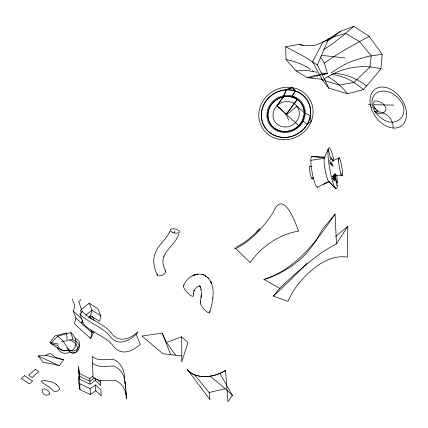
<?xml version="1.0" encoding="UTF-8"?>
<svg xmlns="http://www.w3.org/2000/svg" width="428" height="428" viewBox="0 0 428 428"><rect width="100%" height="100%" fill="white"/><g stroke="black" fill="none" stroke-linecap="round" stroke-linejoin="round"><path stroke-width="0.64" d="M347.766 226.401L347.606 257.142C329.597 254.323 313.628 267.056 302.12 279.452A84.46 65.901 -26.4 0 0 292.575 292.292L287.878 301.291L273.326 296.101L279.805 288.29L282.892 285.289A315.329 214.011 -27.5 0 1 292.971 275.91C306.485 264.001 320.411 252.183 336.456 243.789L347.766 226.401L335.584 236.443M125.115 383.948C125.19 376.694 120.835 368.481 113.666 366.09C106.519 365.87 98.713 368.342 92.485 363.174M181.83 355.903L181.729 362.029L187.978 342.587L181.659 336.815L166.465 342.448L162.148 333.08L141.978 336.05L162.881 353.721L181.83 355.903L181.659 336.815M201.315 294.78L201.117 297.198L201.353 292.575L201.005 289.178L201.09 289.563L200.352 287.135L200.571 287.557L199.48 286.059L200.106 286.685L199.33 286.075L199.967 286.311L197.945 286.353L195.393 288.344L193.916 291.104L193.536 293.736M209.72 312.451C213.026 301.028 217.162 283.406 205.028 275.611C196.661 271.09 186.399 277.483 183.537 285.792M212.812 298.289L212.839 297.979M321.332 78.757L328.848 88.222L347.616 93.791L363.554 89.645L380.936 68.881L382.204 54.286L369.118 36.332L353.753 26.317L340.11 31.544L324.766 41.216L317.544 44.448A76.302 43.479 -78.2 0 1 312.156 45.678L304.88 45.652L299.284 44.346L285.679 46.754L286.011 59.487L295.994 70.807L307.149 77.629L322.937 79.448M201.139 296.909L200.218 302.409M334.905 177.369L335.124 176.09M373.516 103.597L374.377 101.629M81.577 313.103L80.427 310.172L89.163 303.206L97.975 308.813L100.848 315.821L99.59 321.342L90.602 315.698L88.617 317.271M72.22 298.947L74.868 305.774L73.279 311.065L75.986 318.122L74.376 323.702L90.618 338.553L91.983 332.856L92.839 331.138M90.073 318.448L90.388 317.212L89.917 316.041M90.602 315.698L91.988 310.22L89.163 303.206M338.281 160.949L339.104 157.852L331.93 161.281M83.005 322.771L81.673 322.771L82.347 320.299M334.091 180.493L335.638 174.833M333.968 181.119L335.782 174.822M174.239 232.837L174.854 230.954M169.953 231.222L169.499 232.404L169.643 232.072C165.636 240.081 157.499 245.528 154.808 254.307C152.454 261.224 154.289 268.714 157.344 275.108M178.872 233.907C176.085 242.735 167.605 248.031 163.854 256.308L164.004 255.949L162.956 260.064L162.993 262.942L163.731 266.484L165.502 271.133M328.848 88.222L317.378 65.061L328.442 38.948M333.262 179.375L335.434 174.538M333.257 179.471L335.418 174.79M90.618 338.553L94.074 331.62M312.472 177.411L311.851 178.572L313.719 178.096M332.642 178.583L335.349 174.089M332.631 178.642L335.311 174.266M82.251 311.424L79.929 313.992C88.906 323.418 102.618 326.58 110.75 337.034C118.032 347.215 132.455 339.971 137.96 331.844C128.742 339.779 118.23 343.39 110.456 331.951C102.618 323.017 90.222 320.208 82.251 311.424L78.832 301.767L81.117 299.37M336.456 243.789L335.092 214.118C316.95 240.814 296.064 269.153 263.948 279.489L279.805 288.29M219.842 373.441L232.447 395.376L228.012 401.683L225.486 370.568A37.798 30.286 -14 0 1 219.848 373.457A33.09 26.44 -14.2 0 1 210.191 376.169A31.431 25.086 -14.2 0 1 206.43 376.56L200.529 376.378L194.676 374.933L209.078 392.497L210.03 399.693L187.154 369.278C192.514 376.405 202.401 377.459 210.613 376.1A33.127 26.466 -14.2 0 0 219.874 373.43L225.486 370.568M59.348 365.742L63.633 359.836L55.972 357.567L50.354 353.442L45.545 355.294L38.167 355.968L43.276 362.345L52.286 363.923L59.348 365.742L38.167 355.968M335.092 214.118L322.3 229.451L315.399 241.874L307.154 252.499A82.401 72.321 -22.8 0 1 297.701 261.487C287.739 269.565 276.231 275.766 263.948 279.489M334.867 173.95L332.321 176.85L335.231 173.57M50.723 343.454L57.7 336.157L70.871 332.561L72.482 334.097L74.745 337.467A18.928 15.13 -1.7 0 1 75.943 342.716C76.323 346.562 72.744 352.913 68.346 350.104C64.468 352.164 59.348 349.532 57.769 345.647L50.723 343.454C55.908 346.273 62.028 353.025 68.346 350.104C71.134 354.93 78.95 352.945 79.185 347.456A9.33 7.453 -2.8 0 0 77.96 343.224C75.767 340.249 72.032 339.222 68.485 339.88C73.193 340.763 78.939 345.016 77.056 350.409C75.681 354.614 69.748 354.02 68.346 350.104L68.32 350.564L66.254 345.856L63.563 341.924A42.821 33.571 -0.1 0 0 57.7 336.157M256.821 231.885L259.764 228.841C252.943 236.031 245.314 242.692 236.358 247.084M307.058 263.386L286.99 283.32L273.326 296.101M353.753 26.317L343.31 35.369L333.84 42.773A57.625 12.653 -44.8 0 1 327.324 47.23L323.745 49.386M340.11 31.544L333.498 36.872L327.227 41.158M85.771 315.158L91.988 310.22L100.848 315.821M81.673 322.771L82.668 321.984M79.763 379.267L79.662 373.58L78.399 366.336L78.484 371.986L79.763 379.267L89.982 384.221L89.789 378.523L92.983 376.282M94.7 377.876L89.88 381.252L79.71 376.303L78.436 369.043M89.982 384.221L95.358 380.455L95.278 378.561M79.94 389.571L79.838 383.75L78.554 376.442L78.645 382.231L79.94 389.571L90.329 394.541L90.131 388.71L95.551 384.922L100.901 390.042L101.201 395.868L95.802 390.727L95.551 384.922M331.219 72.878L337.665 68.56L344.208 64.858A52.023 28.446 -26.9 0 1 354.213 60.407L367.952 56.384L382.204 54.286M90.329 394.541L95.802 390.727M327.468 73.434L324.317 63.012L336.879 54.677A55.046 7.03 -28.9 0 1 345.011 49.712L369.118 36.332M324.114 79.191C340.479 67.817 361.617 63.638 380.936 68.881M69.079 352.437L66.474 353.287L63.852 353.175A8.169 6.522 -2.5 0 1 61.145 352.244L58.78 350.313L57.208 347.204M317.485 187.25L328.827 181.595L335.589 188.486M328.827 181.595L323.445 184.249L329.212 181.67A12.444 1.851 79.8 0 1 324.975 168.953A12.444 1.851 79.8 0 1 325.087 157.322M192.825 275.541L196.976 274.268L193.633 275.193M310.091 77.966L320.647 74.729M307.149 77.629L315.286 75.365L320.486 74.542M209.078 392.497L225.133 388.683L232.447 395.376M321.931 74.429L327.58 73.643M310.862 160.318L324.183 158.414L328.19 149.121L330.86 159.703M374.543 101.003L377.854 101.158L381.525 102.736A14.91 12.46 -21.3 0 1 383.467 104.293C390.571 110.74 380.765 116.748 375.024 111.585A14.953 12.401 -20.3 0 1 374.334 111.098M321.76 74.408L324.911 74.215M295.994 70.807L307.7 70.588L317.159 72.289M310.172 166.289L310.995 166.225M61.696 341.255L67.169 340.849L66.543 332.941L55.26 335.777L49.873 342.448L58.336 344.085M310.76 166.219L309.92 166.219L310.6 166.647M317.956 157.204L324.884 157.204L311.589 156.498L318.817 157.156M89.078 317.212L90.388 317.212L91.876 319.251M375.003 111.569L380.471 112.083A22.78 19.453 -41.1 0 1 386.741 114.923C390.919 117.85 393.444 122.938 393.113 128.047M368.481 104.614L371.14 104.662M373.13 104.705L393.739 105.106M333.086 73.402C345.332 73.525 356.957 78.725 366.635 85.969M45.095 380.685C34.946 380.187 48.963 385.879 50.541 388.11A19.303 14.729 -1.9 0 1 51.772 389.303L53.837 391.262L56.346 391.342A5.457 4.216 -2.8 0 0 57.523 390.93L59.101 389.726A3.039 2.343 -3 0 0 59.471 388.817L58.797 386.725L56.164 384.274M321.455 55.34L345.064 57.957M335.087 175.02L342.181 175.822A9.159 1.214 79.9 0 1 338.794 163.4A9.159 1.214 79.9 0 1 340.399 160.789A9.159 1.214 79.9 0 1 342.389 175.485L341.362 175.341M331.641 74.456C343.663 75.617 354.577 81.844 363.554 89.645M124.602 379.005C124.997 371.194 120.969 362.061 113.163 359.386C106.091 359.162 98.365 361.596 92.218 356.454L93.042 377.325C99.446 382.546 107.412 380 114.725 380.203C122.205 382.653 126.752 391.283 126.415 398.864L125.645 390.411M321.498 73.044L327.249 73.862M286.011 59.487L292.993 61.145L302.425 64.692A56.646 54.736 29.2 0 1 310.76 69.491M45.545 355.294L63.633 359.836M323.75 80.4L322.498 80.025L312.552 61.803L322.819 42.26L333.342 36.99L345.642 33.416L359.424 41.521L371.204 55.736L369.963 66.982L353.935 82.465L339.388 85.065L325.002 80.774M299.284 44.346L302.799 45.678M79.838 383.75L90.131 388.71M79.662 373.58L89.789 378.523M285.679 46.754L301.82 55.298A89.425 18.436 21.5 0 1 309.3 59.733L317.378 65.061M75.258 338.505C86.504 342.758 73.536 357.535 67.608 347.766M327.944 76.703C335.589 80.983 342.047 87.082 347.616 93.791M377.742 110.9L376.49 110.039M235.175 248.17L234.656 247.871L235.154 248.775C248.502 242.499 259.111 231.703 267.891 220.062A146.232 136.19 -7.3 0 0 272.738 213.133C283.085 187.897 294.924 221.485 298.584 231.168C287.183 232.859 276.52 238.011 267.329 244.853A70.534 57.443 -24.1 0 0 258.908 252.113L254.146 257.287L250.182 262.573L235.684 248.582M378.106 111.205L374.907 108.407L374.441 107.749L375.474 109.108L374.056 106.845L374.281 107.332L373.564 105.213M336.376 182.296L337.317 182.965A20.886 2.969 79.9 0 0 336.681 175.196M312.301 70.615L313.323 71.364M210.191 376.164L225.133 388.683M336.349 184.944L337.285 185.736L334.889 177.636M340.404 173.661L342.389 175.485M75.986 318.122L91.983 332.856L90.827 329.913M73.279 311.065L81.962 319.101M95.358 380.455L100.671 385.558L100.409 380.503M96.674 378.892L100.521 382.6M207.521 277.371L208.431 278.27L208.136 277.981M328.602 181.376L335.21 187.988M329.416 162.603L333.273 166.717M340.993 174.512L342.181 175.822M329.255 160.345L333.086 165.294M187.154 369.278L187.534 369.781A20.656 16.376 -13.9 0 0 194.67 374.939M92.031 316.287L93.144 317.811L94.315 320.743M166.465 342.448L175.55 355.181M331.058 157.905L333.375 161.169M330.972 157.852L333.123 161.019M320.358 56.972L324.317 63.012M371.119 107.053L371.376 107.637M286.086 114.132L288.686 120.177M136.254 334.541L140.261 344.47C130.888 352.474 120.156 356.257 112.2 344.663C104.186 335.638 91.581 332.861 83.428 323.985L79.929 313.992M162.148 333.08L170.702 354.619M334.969 176.502L337.317 182.965M70.871 332.561L73.06 339.832M370.803 105.935L370.734 104.807M125.222 382.295L126.538 396.569M124.767 380.856L125.051 383.948M125.169 385.211L125.463 388.464M312.568 178.278A6.42 1.075 79.7 0 1 310.059 172.816A6.42 1.075 79.7 0 1 310.407 166.562M337.285 185.736A20.886 2.969 79.9 0 1 331.786 178.423A20.886 2.969 79.9 0 1 328.062 149.966A20.886 2.969 79.9 0 1 333.899 159.842M317.908 186.779A15.697 2.563 79.7 0 1 312.012 171.778A15.697 2.563 79.7 0 1 312.654 156.883M331.176 164.941A6.944 0.984 79.9 0 1 331.095 162.576M193.14 293.565A7.169 2.172 47.5 0 1 188.523 293.838A7.169 2.172 47.5 0 1 184.013 285.369M209.645 311.172A7.051 2.006 49.9 0 1 204.424 309.701A7.051 2.006 49.9 0 1 200.753 301.799M164.978 270.646A4.542 2.3 -24.3 0 1 162.271 275.274A4.542 2.3 -24.3 0 1 157.247 274.011M45.084 380.733A19.8 15.157 -2.3 0 1 56.212 384.226M406.6 113.586L406.012 119.15L404.005 123.43A9.518 7.982 -54 0 1 400.934 126.324C393.621 130.62 384.601 126.351 379.165 120.905A44.459 37.134 -57 0 1 375.233 116.218C370.509 109.311 367.641 99.366 372.51 91.811A9.721 8.271 -56.3 0 1 375.656 88.805C383.188 84.396 392.428 88.971 397.885 94.668A43.389 37.043 -52.9 0 1 401.748 99.467C404.487 103.678 406.349 108.541 406.6 113.586M49.691 393.428L49.573 394.097A1.851 1.423 -2.5 0 1 49.15 394.632L46.631 395.21A4.574 3.515 -2.4 0 1 43.779 394.156L42.474 392.241A9.694 7.463 -2.7 0 1 42.217 391.299C41.286 388.223 45.341 388.399 46.866 389.897A9.817 7.511 -2.1 0 1 48.348 391.053L49.691 393.428M285.968 114.592L286.53 114.774L286.22 114.303L297.332 99.451L292.265 96.038L295.277 91.143L292.41 87.622L286.246 89.73L283.315 96.83L277.028 105.668L286.22 114.303L297.3 99.435L292.228 96.027L295.32 91.159L292.458 87.633L286.295 89.725L283.352 96.824L277.012 105.689L286.22 114.303L285.968 114.592M372.125 100.206C371.483 105.154 373.574 110.076 376.661 113.859A33.443 28.291 -46.4 0 0 381.412 118.24C395.996 129.818 411.939 113.693 399.388 99.547A32.598 27.9 -42.6 0 0 394.67 95.048C387.912 88.981 373.5 89.409 372.125 100.206M194.162 290.452L193.938 291.11L194.162 290.452M303.152 121.167L298.856 125.784L286.6 114.554L296.909 106.176L304.201 112.703L310.38 115.838L311.103 121.718L307.186 124.243L303.152 121.167M24.54 375.704L21.4 378.454L29.484 383.953L32.614 381.225L24.54 375.704M35.401 369.268L28.649 375.169L32.111 377.544L38.852 371.665L35.401 369.268M197.666 274.188L196.81 274.295L197.666 274.188M199.641 286.145L199.068 286.097L200.106 286.648L199.587 286.166M203.081 274.781L202.241 274.525L203.391 274.878L203.081 274.781M205.333 275.798L205.028 275.611L206.114 276.274L205.333 275.798M211.55 283.443L210.667 281.474L211.55 283.443M284.358 131.658A18.597 17.248 -31.5 0 0 302.698 105.668A18.597 17.248 -31.5 0 0 271.256 104.79A18.597 17.248 -31.5 0 0 284.358 131.658M285.513 126.988A13.445 12.471 -31.5 0 0 297.899 107.679A13.445 12.471 -31.5 0 0 275.081 108.075A13.445 12.471 -31.5 0 0 285.513 126.988M285.931 131.439A18.495 17.152 -31.5 0 0 301.836 104.288A18.495 17.152 -31.5 0 0 270.421 106.101A18.495 17.152 -31.5 0 0 285.931 131.439M284.181 137.506A25.22 23.396 -31.5 0 0 308.219 101.752A25.22 23.396 -31.5 0 0 265.488 101.538A25.22 23.396 -31.5 0 0 284.181 137.506M283.384 139.731A27.697 25.696 -31.5 0 0 310.632 100.981A27.697 25.696 -31.5 0 0 263.792 99.745A27.697 25.696 -31.5 0 0 283.384 139.731M285.219 137.377A25.033 23.224 -31.5 0 0 307.625 101.072A25.033 23.224 -31.5 0 0 265.119 102.538A25.033 23.224 -31.5 0 0 285.219 137.377M284.641 132.439A19.538 18.12 -31.5 0 0 303.313 104.774A19.538 18.12 -31.5 0 0 270.218 104.55A19.538 18.12 -31.5 0 0 284.641 132.439M172.168 232.201A4.665 2.06 12.3 0 0 179.407 231.971A4.665 2.06 12.3 0 0 172.976 228.723A4.665 2.06 12.3 0 0 172.168 232.201"/></g></svg>
